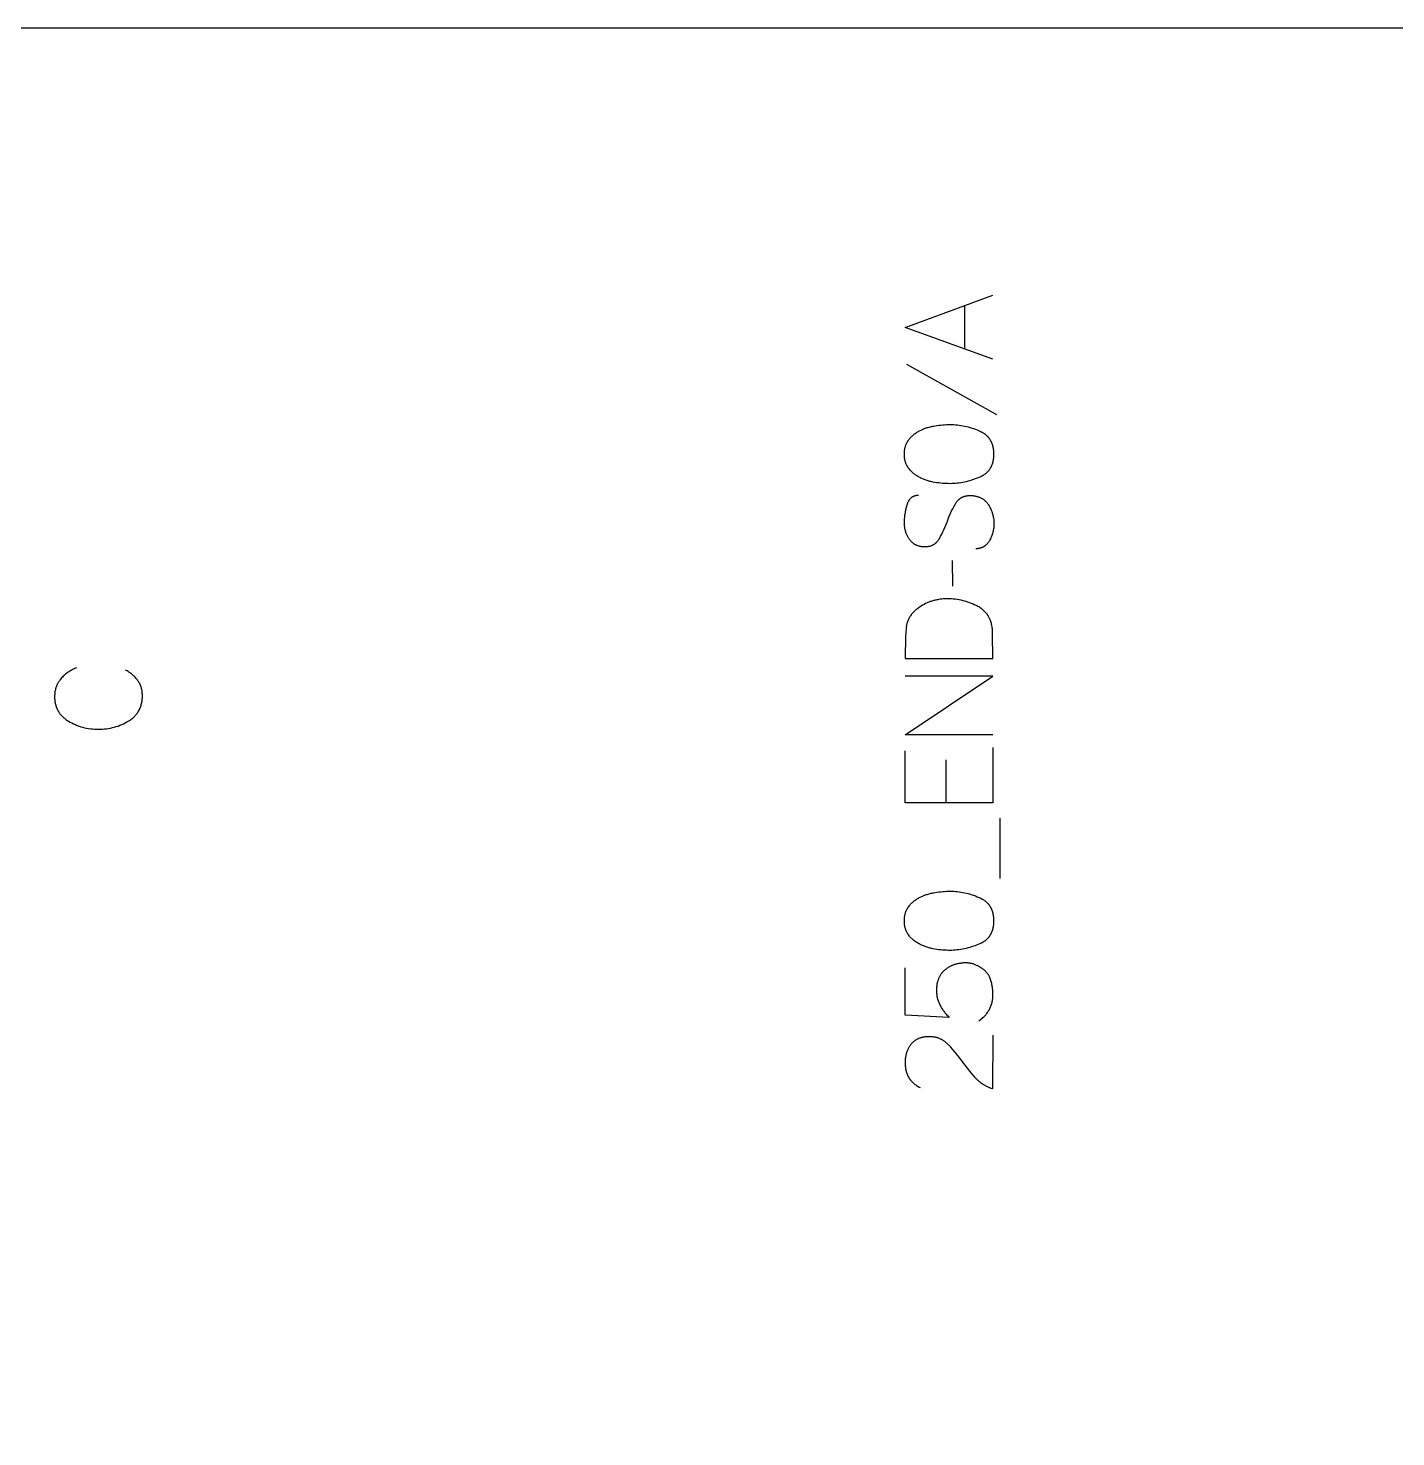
# Model space of a CAD drawing. Header units: millimetres. Extents: x -1220 to 1220, y -1930 to 4220.
# Drawn here: x -668 to -76, y -1320 to -710 of the extents above; entities that cross this region are included whole.
import ezdxf

# ---------------------------------------------------------------- set-up
doc = ezdxf.new("R2010")
doc.units = ezdxf.units.MM
doc.layers.add('0_SHEET_SPRUCEPLY_2440X122', color=1, linetype='CONTINUOUS')
doc.layers.add('1_ANYTOOL_1MMDEEP_LABELS_S', color=2, linetype='CONTINUOUS')

msp = doc.modelspace()

# ---------------------------------------------------------------- linework, layer by layer
at = {"layer": '0_SHEET_SPRUCEPLY_2440X122'}
msp.add_lwpolyline([(-1220, -710), (-1220, -1930), (1220, -1930), (1220, -710)], close=True, dxfattribs=at)
at = {"layer": '1_ANYTOOL_1MMDEEP_LABELS_S'}
for points in [[(-249.96, -853.31), (-287.96, -839.52), (-249.96, -825.51)], [(-262.06, -848.91), (-262.06, -830.02)], [(-287.36, -855.48), (-248.38, -877.25)], [(-282.15, -912.26), (-282.39, -912.26), (-282.5, -912.27), (-282.62, -912.28), (-282.73, -912.29), (-282.85, -912.3), (-282.96, -912.31), (-283.07, -912.33), (-283.18, -912.34), (-283.29, -912.36), (-283.39, -912.38), (-283.5, -912.41), (-283.6, -912.43), (-283.71, -912.46), (-283.81, -912.49), (-283.91, -912.52), (-284.01, -912.55), (-284.1, -912.59), (-284.2, -912.63), (-284.3, -912.67), (-284.39, -912.71), (-284.48, -912.75), (-284.57, -912.8), (-284.66, -912.85), (-284.75, -912.9), (-284.84, -912.95), (-284.93, -913), (-285.01, -913.06), (-285.09, -913.12), (-285.18, -913.18), (-285.26, -913.24), (-285.34, -913.31), (-285.41, -913.37), (-285.49, -913.44), (-285.57, -913.51), (-285.64, -913.58), (-285.71, -913.66), (-285.79, -913.73), (-285.86, -913.81), (-285.93, -913.89), (-285.99, -913.98), (-286.06, -914.06), (-286.13, -914.15), (-286.19, -914.24), (-286.25, -914.33), (-286.31, -914.42), (-286.37, -914.51), (-286.43, -914.61), (-286.49, -914.71), (-286.55, -914.81), (-286.6, -914.91), (-286.65, -915.02), (-286.76, -915.24), (-286.86, -915.46), (-286.95, -915.69), (-287.04, -915.93), (-287.12, -916.18), (-287.2, -916.44), (-287.48, -917.46), (-287.72, -918.47), (-287.92, -919.46), (-288.09, -920.43), (-288.16, -920.91), (-288.22, -921.39), (-288.27, -921.86), (-288.31, -922.32), (-288.35, -922.79), (-288.37, -923.24), (-288.38, -923.7), (-288.39, -924.15), (-288.39, -924.4), (-288.38, -924.64), (-288.37, -924.88), (-288.35, -925.13), (-288.33, -925.37), (-288.31, -925.61), (-288.28, -925.84), (-288.24, -926.08), (-288.2, -926.31), (-288.16, -926.55), (-288.11, -926.78), (-288.06, -927.01), (-288, -927.23), (-287.94, -927.46), (-287.88, -927.68), (-287.81, -927.91), (-287.73, -928.13), (-287.65, -928.35), (-287.57, -928.57), (-287.48, -928.78), (-287.38, -929), (-287.29, -929.21), (-287.18, -929.42), (-287.08, -929.63), (-286.96, -929.84), (-286.85, -930.05), (-286.73, -930.26), (-286.6, -930.46), (-286.47, -930.66), (-286.34, -930.86), (-286.2, -931.06), (-286.06, -931.26), (-285.91, -931.45), (-285.76, -931.64), (-285.61, -931.82), (-285.45, -932), (-285.29, -932.17), (-285.13, -932.33), (-284.96, -932.49), (-284.79, -932.64), (-284.61, -932.78), (-284.43, -932.92), (-284.25, -933.05), (-284.06, -933.18), (-283.87, -933.3), (-283.68, -933.41), (-283.48, -933.52), (-283.27, -933.62), (-283.07, -933.72), (-282.85, -933.81), (-282.64, -933.89), (-282.42, -933.97), (-282.2, -934.04), (-281.97, -934.1), (-281.74, -934.16), (-281.51, -934.21), (-281.27, -934.26), (-281.02, -934.3), (-280.78, -934.33), (-280.53, -934.36), (-280.27, -934.38), (-280.01, -934.4), (-279.75, -934.41), (-279.49, -934.41), (-279.21, -934.41), (-278.95, -934.39), (-278.68, -934.38), (-278.42, -934.35), (-278.17, -934.32), (-277.92, -934.28), (-277.68, -934.24), (-277.44, -934.18), (-277.2, -934.13), (-276.97, -934.06), (-276.75, -933.99), (-276.52, -933.9), (-276.42, -933.86), (-276.31, -933.82), (-276.2, -933.77), (-276.1, -933.72), (-275.99, -933.67), (-275.89, -933.62), (-275.79, -933.57), (-275.69, -933.51), (-275.59, -933.46), (-275.49, -933.4), (-275.39, -933.34), (-275.3, -933.27), (-275.2, -933.21), (-275.11, -933.15), (-275.01, -933.08), (-274.92, -933.01), (-274.83, -932.94), (-274.74, -932.87), (-274.66, -932.79), (-274.57, -932.72), (-274.48, -932.64), (-274.4, -932.56), (-274.32, -932.48), (-274.23, -932.39), (-274.07, -932.22), (-273.92, -932.04), (-273.77, -931.86), (-273.62, -931.67), (-273.48, -931.47), (-273.34, -931.26), (-273.21, -931.05), (-273.08, -930.83), (-272.59, -929.92), (-272.1, -928.99), (-271.64, -928.05), (-271.18, -927.08), (-270.74, -926.09), (-270.31, -925.09), (-269.9, -924.06), (-269.5, -923.01), (-269.11, -921.96), (-268.7, -920.94), (-268.27, -919.95), (-267.82, -918.98), (-267.34, -918.03), (-266.85, -917.12), (-266.34, -916.22), (-265.81, -915.35), (-265.67, -915.14), (-265.53, -914.94), (-265.38, -914.75), (-265.3, -914.65), (-265.22, -914.56), (-265.15, -914.47), (-265.07, -914.38), (-264.98, -914.29), (-264.9, -914.21), (-264.82, -914.12), (-264.73, -914.04), (-264.65, -913.96), (-264.56, -913.88), (-264.47, -913.81), (-264.38, -913.73), (-264.29, -913.66), (-264.2, -913.59), (-264.11, -913.52), (-264.01, -913.45), (-263.92, -913.39), (-263.82, -913.32), (-263.72, -913.26), (-263.62, -913.2), (-263.52, -913.14), (-263.42, -913.09), (-263.32, -913.04), (-263.21, -912.98), (-263.1, -912.93), (-263, -912.88), (-262.89, -912.84), (-262.78, -912.79), (-262.67, -912.75), (-262.56, -912.71), (-262.44, -912.67), (-262.33, -912.63), (-262.21, -912.6), (-262.1, -912.56), (-261.86, -912.5), (-261.62, -912.45), (-261.37, -912.4), (-261.11, -912.36), (-260.86, -912.33), (-260.59, -912.31), (-260.33, -912.29), (-260.05, -912.28), (-259.78, -912.28), (-259.49, -912.28), (-259.21, -912.29), (-258.91, -912.31), (-258.62, -912.34), (-258.33, -912.37), (-258.05, -912.41), (-257.77, -912.46), (-257.49, -912.51), (-257.23, -912.57), (-256.96, -912.64), (-256.7, -912.71), (-256.44, -912.79), (-256.19, -912.87), (-255.95, -912.96), (-255.71, -913.06), (-255.47, -913.16), (-255.24, -913.27), (-255.01, -913.39), (-254.79, -913.51), (-254.57, -913.64), (-254.35, -913.77), (-254.15, -913.91), (-253.94, -914.06), (-253.74, -914.22), (-253.55, -914.38), (-253.36, -914.54), (-253.17, -914.72), (-252.99, -914.9), (-252.81, -915.08), (-252.64, -915.27), (-252.48, -915.47), (-252.31, -915.68), (-252.16, -915.89), (-252, -916.11), (-251.86, -916.33), (-251.58, -916.79), (-251.32, -917.25), (-251.08, -917.72), (-250.85, -918.19), (-250.65, -918.66), (-250.46, -919.14), (-250.29, -919.63), (-250.21, -919.87), (-250.13, -920.12), (-250.06, -920.36), (-249.99, -920.61), (-249.93, -920.86), (-249.87, -921.11), (-249.82, -921.36), (-249.77, -921.61), (-249.69, -922.12), (-249.62, -922.64), (-249.57, -923.15), (-249.54, -923.68), (-249.52, -924.2), (-249.52, -924.72), (-249.54, -925.24), (-249.57, -925.75), (-249.62, -926.25), (-249.69, -926.75), (-249.77, -927.24), (-249.87, -927.73), (-249.98, -928.21), (-250.11, -928.68), (-250.26, -929.15), (-250.42, -929.62), (-250.6, -930.08), (-250.79, -930.53), (-251.01, -930.98), (-251.23, -931.42), (-251.48, -931.86), (-251.6, -932.07), (-251.73, -932.28), (-251.87, -932.48), (-252.01, -932.67), (-252.15, -932.86), (-252.3, -933.04), (-252.44, -933.21), (-252.6, -933.38), (-252.76, -933.54), (-252.92, -933.69), (-253.08, -933.84), (-253.25, -933.97), (-253.33, -934.04), (-253.42, -934.11), (-253.51, -934.17), (-253.6, -934.23), (-253.69, -934.29), (-253.78, -934.35), (-253.87, -934.41), (-253.96, -934.46), (-254.05, -934.52), (-254.15, -934.57), (-254.24, -934.62), (-254.34, -934.67), (-254.43, -934.71), (-254.53, -934.76), (-254.63, -934.8), (-254.73, -934.84), (-254.83, -934.88), (-254.93, -934.92), (-255.03, -934.96), (-255.14, -934.99), (-255.34, -935.06), (-255.56, -935.11), (-255.77, -935.17), (-255.99, -935.21), (-256.22, -935.25), (-256.44, -935.28), (-256.68, -935.3), (-256.91, -935.32), (-257.15, -935.33), (-257.39, -935.33)], [(-267.54, -940.43), (-267.44, -951.56)], [(-646.61, -986.84), (-647.12, -987.05), (-647.62, -987.26), (-648.1, -987.49), (-648.58, -987.73), (-649.04, -987.99), (-649.5, -988.25), (-649.94, -988.53), (-650.37, -988.82), (-650.79, -989.13), (-651.19, -989.45), (-651.59, -989.78), (-651.97, -990.12), (-652.35, -990.48), (-652.71, -990.85), (-653.06, -991.23), (-653.39, -991.62), (-653.72, -992.02), (-653.88, -992.22), (-654.03, -992.43), (-654.18, -992.64), (-654.32, -992.85), (-654.45, -993.07), (-654.58, -993.28), (-654.71, -993.5), (-654.83, -993.73), (-654.94, -993.95), (-655.05, -994.18), (-655.15, -994.41), (-655.25, -994.65), (-655.34, -994.88), (-655.43, -995.12), (-655.51, -995.36), (-655.59, -995.61), (-655.66, -995.86), (-655.73, -996.11), (-655.79, -996.36), (-655.84, -996.62), (-655.89, -996.88), (-655.94, -997.14), (-655.98, -997.4), (-656.01, -997.67), (-656.04, -997.94), (-656.07, -998.21), (-656.08, -998.49), (-656.1, -998.76), (-656.11, -999.05), (-656.11, -999.33), (-656.1, -999.76), (-656.09, -1000.19), (-656.06, -1000.61), (-656.02, -1001.03), (-655.96, -1001.43), (-655.9, -1001.83), (-655.82, -1002.23), (-655.74, -1002.62), (-655.64, -1003), (-655.53, -1003.37), (-655.4, -1003.74), (-655.27, -1004.1), (-655.12, -1004.45), (-655.05, -1004.63), (-654.97, -1004.8), (-654.88, -1004.97), (-654.8, -1005.14), (-654.71, -1005.31), (-654.62, -1005.48), (-654.52, -1005.64), (-654.42, -1005.8), (-654.32, -1005.97), (-654.22, -1006.12), (-654.11, -1006.28), (-654, -1006.44), (-653.78, -1006.75), (-653.54, -1007.05), (-653.29, -1007.34), (-653.02, -1007.63), (-652.75, -1007.91), (-652.46, -1008.18), (-652.17, -1008.45), (-651.86, -1008.71), (-651.54, -1008.97), (-651.2, -1009.21), (-650.86, -1009.45), (-650.5, -1009.69), (-650.14, -1009.91), (-649.39, -1010.34), (-648.64, -1010.74), (-647.88, -1011.11), (-647.1, -1011.46), (-646.32, -1011.78), (-645.53, -1012.06), (-644.73, -1012.33), (-643.92, -1012.56), (-643.1, -1012.77), (-642.27, -1012.95), (-641.44, -1013.1), (-640.59, -1013.22), (-639.73, -1013.32), (-638.87, -1013.39), (-637.99, -1013.43), (-637.11, -1013.44), (-636.22, -1013.43), (-635.35, -1013.39), (-634.48, -1013.32), (-633.62, -1013.22), (-632.78, -1013.09), (-631.94, -1012.94), (-631.1, -1012.76), (-630.28, -1012.55), (-629.47, -1012.31), (-628.66, -1012.04), (-627.87, -1011.75), (-627.08, -1011.43), (-626.31, -1011.08), (-625.54, -1010.7), (-624.78, -1010.29), (-624.03, -1009.86), (-623.66, -1009.63), (-623.31, -1009.39), (-622.97, -1009.15), (-622.64, -1008.89), (-622.32, -1008.63), (-622.01, -1008.37), (-621.72, -1008.09), (-621.44, -1007.81), (-621.17, -1007.52), (-620.91, -1007.23), (-620.66, -1006.92), (-620.42, -1006.61), (-620.31, -1006.46), (-620.19, -1006.3), (-620.09, -1006.13), (-619.98, -1005.97), (-619.88, -1005.81), (-619.78, -1005.64), (-619.68, -1005.47), (-619.59, -1005.3), (-619.41, -1004.95), (-619.24, -1004.6), (-619.09, -1004.24), (-618.94, -1003.87), (-618.81, -1003.5), (-618.69, -1003.11), (-618.58, -1002.72), (-618.48, -1002.33), (-618.39, -1001.92), (-618.32, -1001.51), (-618.25, -1001.09), (-618.2, -1000.67), (-618.16, -1000.24), (-618.13, -999.8), (-618.11, -999.35), (-618.11, -998.89), (-618.12, -998.41), (-618.14, -997.94), (-618.16, -997.7), (-618.18, -997.47), (-618.21, -997.24), (-618.24, -997.01), (-618.27, -996.79), (-618.31, -996.57), (-618.35, -996.35), (-618.4, -996.13), (-618.45, -995.92), (-618.5, -995.7), (-618.56, -995.49), (-618.62, -995.28), (-618.69, -995.08), (-618.76, -994.88), (-618.84, -994.67), (-618.91, -994.48), (-619, -994.28), (-619.08, -994.08), (-619.17, -993.89), (-619.27, -993.7), (-619.37, -993.52), (-619.47, -993.33), (-619.58, -993.15), (-619.69, -992.97), (-619.8, -992.79), (-619.92, -992.62), (-620.04, -992.44), (-620.17, -992.27), (-620.43, -991.94), (-620.71, -991.61), (-620.99, -991.28), (-621.28, -990.97), (-621.58, -990.66), (-621.89, -990.36), (-622.21, -990.06), (-622.53, -989.77), (-622.87, -989.49), (-623.22, -989.22), (-623.57, -988.95), (-623.94, -988.69), (-624.31, -988.43), (-624.7, -988.19), (-625.09, -987.95), (-625.49, -987.71)], [(-249.96, -1015.89), (-287.96, -1015.89), (-249.96, -990.49), (-287.96, -990.49)], [(-249.96, -1021.32), (-249.96, -1045.31), (-287.96, -1045.31), (-287.96, -1022.73)], [(-270.31, -1026.75), (-270.31, -1045.31)], [(-246.75, -1078.05), (-246.75, -1051.88)], [(-255.98, -1139.66), (-255.61, -1139.4), (-255.25, -1139.13), (-254.9, -1138.85), (-254.57, -1138.57), (-254.25, -1138.28), (-253.93, -1137.99), (-253.63, -1137.69), (-253.34, -1137.39), (-253.07, -1137.08), (-252.8, -1136.76), (-252.55, -1136.44), (-252.31, -1136.11), (-252.08, -1135.77), (-251.86, -1135.43), (-251.66, -1135.09), (-251.46, -1134.74), (-251.28, -1134.38), (-251.11, -1134.02), (-250.95, -1133.65), (-250.8, -1133.27), (-250.67, -1132.89), (-250.54, -1132.5), (-250.43, -1132.11), (-250.33, -1131.71), (-250.24, -1131.31), (-250.17, -1130.9), (-250.1, -1130.48), (-250.05, -1130.06), (-250.01, -1129.63), (-249.98, -1129.2), (-249.96, -1128.76), (-249.96, -1128.32), (-249.96, -1127.79), (-249.98, -1127.28), (-250, -1126.77), (-250.04, -1126.27), (-250.08, -1125.78), (-250.14, -1125.29), (-250.2, -1124.82), (-250.28, -1124.35), (-250.37, -1123.9), (-250.46, -1123.45), (-250.57, -1123.01), (-250.69, -1122.58), (-250.82, -1122.15), (-250.95, -1121.74), (-251.1, -1121.33), (-251.26, -1120.93), (-251.35, -1120.74), (-251.44, -1120.54), (-251.54, -1120.34), (-251.64, -1120.15), (-251.75, -1119.96), (-251.86, -1119.78), (-251.98, -1119.59), (-252.11, -1119.41), (-252.24, -1119.23), (-252.37, -1119.05), (-252.51, -1118.88), (-252.66, -1118.71), (-252.81, -1118.54), (-252.97, -1118.37), (-253.13, -1118.21), (-253.29, -1118.04), (-253.47, -1117.88), (-253.64, -1117.73), (-253.83, -1117.57), (-254.01, -1117.42), (-254.21, -1117.27), (-254.41, -1117.12), (-254.61, -1116.98), (-254.82, -1116.83), (-255.04, -1116.69), (-255.26, -1116.55), (-255.48, -1116.42), (-255.71, -1116.29), (-256.19, -1116.03), (-256.69, -1115.78), (-257, -1115.63), (-257.31, -1115.5), (-257.62, -1115.37), (-257.93, -1115.25), (-258.24, -1115.15), (-258.54, -1115.05), (-258.85, -1114.96), (-259.16, -1114.88), (-259.46, -1114.81), (-259.77, -1114.75), (-260.07, -1114.7), (-260.37, -1114.66), (-260.67, -1114.62), (-260.97, -1114.6), (-261.27, -1114.59), (-261.57, -1114.58), (-261.91, -1114.59), (-262.24, -1114.59), (-262.58, -1114.61), (-262.9, -1114.63), (-263.23, -1114.66), (-263.55, -1114.69), (-263.86, -1114.73), (-264.18, -1114.77), (-264.49, -1114.82), (-264.8, -1114.88), (-265.1, -1114.94), (-265.4, -1115.01), (-265.7, -1115.08), (-265.99, -1115.16), (-266.28, -1115.25), (-266.57, -1115.34), (-266.85, -1115.44), (-267.13, -1115.54), (-267.41, -1115.65), (-267.68, -1115.77), (-267.95, -1115.89), (-268.22, -1116.02), (-268.48, -1116.15), (-268.74, -1116.29), (-268.99, -1116.44), (-269.25, -1116.59), (-269.5, -1116.75), (-269.74, -1116.91), (-269.99, -1117.08), (-270.22, -1117.25), (-270.46, -1117.44), (-270.69, -1117.62), (-270.92, -1117.82), (-271.14, -1118.01), (-271.35, -1118.22), (-271.56, -1118.43), (-271.76, -1118.64), (-271.95, -1118.86), (-272.13, -1119.08), (-272.31, -1119.31), (-272.48, -1119.55), (-272.64, -1119.79), (-272.79, -1120.03), (-272.94, -1120.28), (-273.08, -1120.54), (-273.22, -1120.8), (-273.34, -1121.07), (-273.46, -1121.34), (-273.57, -1121.62), (-273.68, -1121.9), (-273.77, -1122.19), (-273.86, -1122.48), (-273.95, -1122.78), (-274.02, -1123.09), (-274.09, -1123.4), (-274.15, -1123.71), (-274.21, -1124.03), (-274.25, -1124.35), (-274.29, -1124.69), (-274.33, -1125.02), (-274.35, -1125.36), (-274.37, -1125.71), (-274.38, -1126.06), (-274.38, -1126.42), (-274.38, -1126.86), (-274.36, -1127.3), (-274.33, -1127.73), (-274.29, -1128.16), (-274.24, -1128.58), (-274.18, -1128.99), (-274.1, -1129.4), (-274.02, -1129.8), (-273.92, -1130.19), (-273.81, -1130.58), (-273.69, -1130.96), (-273.56, -1131.33), (-273.42, -1131.7), (-273.26, -1132.06), (-273.1, -1132.42), (-272.92, -1132.77), (-272.55, -1133.46), (-272.35, -1133.8), (-272.14, -1134.14), (-271.92, -1134.48), (-271.69, -1134.82), (-271.45, -1135.16), (-271.21, -1135.5), (-270.95, -1135.83), (-270.69, -1136.17), (-270.41, -1136.5), (-270.13, -1136.83), (-269.84, -1137.16), (-269.53, -1137.49), (-268.9, -1138.14), (-287.96, -1137.22), (-287.96, -1116.7)], [(-250.01, -1145.91), (-250.06, -1169.09), (-250.64, -1168.9), (-251.21, -1168.7), (-251.48, -1168.59), (-251.76, -1168.48), (-252.03, -1168.36), (-252.3, -1168.24), (-252.57, -1168.11), (-252.83, -1167.98), (-253.09, -1167.85), (-253.34, -1167.71), (-253.6, -1167.56), (-253.85, -1167.41), (-254.09, -1167.26), (-254.34, -1167.1), (-254.58, -1166.94), (-254.82, -1166.78), (-255.05, -1166.61), (-255.28, -1166.43), (-255.51, -1166.25), (-255.74, -1166.07), (-255.96, -1165.88), (-256.18, -1165.69), (-256.4, -1165.49), (-256.61, -1165.29), (-256.82, -1165.08), (-257.03, -1164.87), (-257.23, -1164.65), (-257.43, -1164.44), (-257.63, -1164.21), (-259.38, -1162.1), (-260.89, -1160.21), (-262.37, -1158.3), (-263.8, -1156.38), (-264.51, -1155.42), (-265.23, -1154.49), (-265.96, -1153.58), (-266.7, -1152.71), (-267.45, -1151.86), (-268.22, -1151.04), (-268.99, -1150.25), (-269.77, -1149.49), (-269.97, -1149.3), (-270.17, -1149.13), (-270.37, -1148.96), (-270.58, -1148.79), (-270.79, -1148.63), (-271, -1148.47), (-271.22, -1148.33), (-271.44, -1148.18), (-271.66, -1148.05), (-271.88, -1147.91), (-272.11, -1147.79), (-272.34, -1147.67), (-272.57, -1147.56), (-272.81, -1147.45), (-273.04, -1147.35), (-273.28, -1147.25), (-273.53, -1147.16), (-273.78, -1147.07), (-274.03, -1147), (-274.28, -1146.92), (-274.53, -1146.86), (-274.79, -1146.79), (-275.05, -1146.74), (-275.32, -1146.69), (-275.58, -1146.65), (-275.85, -1146.61), (-276.13, -1146.58), (-276.4, -1146.55), (-276.68, -1146.53), (-276.96, -1146.51), (-277.25, -1146.51), (-277.53, -1146.5), (-277.85, -1146.51), (-278.16, -1146.52), (-278.47, -1146.53), (-278.77, -1146.55), (-279.07, -1146.58), (-279.36, -1146.62), (-279.65, -1146.66), (-279.93, -1146.7), (-280.21, -1146.76), (-280.48, -1146.82), (-280.75, -1146.88), (-281.02, -1146.95), (-281.28, -1147.03), (-281.53, -1147.12), (-281.78, -1147.21), (-282.02, -1147.3), (-282.26, -1147.41), (-282.5, -1147.52), (-282.73, -1147.63), (-282.96, -1147.75), (-283.18, -1147.88), (-283.39, -1148.02), (-283.61, -1148.16), (-283.81, -1148.3), (-284.01, -1148.46), (-284.21, -1148.62), (-284.4, -1148.78), (-284.59, -1148.96), (-284.78, -1149.13), (-284.95, -1149.32), (-285.13, -1149.51), (-285.3, -1149.71), (-285.46, -1149.91), (-285.62, -1150.11), (-285.77, -1150.32), (-285.92, -1150.53), (-286.06, -1150.75), (-286.2, -1150.97), (-286.33, -1151.19), (-286.46, -1151.41), (-286.58, -1151.64), (-286.7, -1151.87), (-286.81, -1152.11), (-286.92, -1152.34), (-287.02, -1152.59), (-287.11, -1152.83), (-287.2, -1153.08), (-287.29, -1153.33), (-287.37, -1153.58), (-287.45, -1153.84), (-287.52, -1154.1), (-287.58, -1154.37), (-287.64, -1154.63), (-287.7, -1154.91), (-287.74, -1155.18), (-287.79, -1155.46), (-287.83, -1155.74), (-287.86, -1156.02), (-287.89, -1156.31), (-287.91, -1156.6), (-287.93, -1156.89), (-287.94, -1157.19), (-287.96, -1157.79), (-287.95, -1158.26), (-287.93, -1158.71), (-287.9, -1159.16), (-287.85, -1159.6), (-287.8, -1160.03), (-287.73, -1160.45), (-287.65, -1160.87), (-287.55, -1161.28), (-287.44, -1161.67), (-287.39, -1161.87), (-287.32, -1162.06), (-287.26, -1162.25), (-287.19, -1162.44), (-287.12, -1162.63), (-287.05, -1162.82), (-286.97, -1163), (-286.89, -1163.18), (-286.81, -1163.36), (-286.72, -1163.54), (-286.63, -1163.71), (-286.54, -1163.89), (-286.44, -1164.06), (-286.34, -1164.23), (-286.24, -1164.39), (-286.13, -1164.56), (-286.02, -1164.72), (-285.91, -1164.88), (-285.8, -1165.04), (-285.68, -1165.2), (-285.56, -1165.35), (-285.43, -1165.5), (-285.3, -1165.65), (-285.17, -1165.8), (-285.04, -1165.95), (-284.9, -1166.09), (-284.76, -1166.24), (-284.62, -1166.38), (-284.47, -1166.51), (-284.32, -1166.65), (-284.17, -1166.78), (-284.01, -1166.92), (-283.69, -1167.17), (-283.36, -1167.42), (-283.01, -1167.66), (-282.65, -1167.89), (-282.28, -1168.12), (-281.89, -1168.34), (-281.5, -1168.54)]]:
    msp.add_lwpolyline(points, dxfattribs=at)
for points in [[(-288.28, -894.4), (-288.27, -893.93), (-288.25, -893.47), (-288.23, -893.24), (-288.21, -893.02), (-288.19, -892.8), (-288.16, -892.58), (-288.13, -892.37), (-288.09, -892.15), (-288.05, -891.94), (-288.01, -891.73), (-287.96, -891.53), (-287.91, -891.32), (-287.85, -891.12), (-287.79, -890.93), (-287.73, -890.73), (-287.66, -890.54), (-287.59, -890.35), (-287.52, -890.16), (-287.44, -889.97), (-287.36, -889.79), (-287.27, -889.61), (-287.18, -889.43), (-287.09, -889.26), (-286.99, -889.09), (-286.89, -888.92), (-286.78, -888.75), (-286.68, -888.58), (-286.56, -888.42), (-286.45, -888.26), (-286.33, -888.1), (-286.08, -887.79), (-285.83, -887.49), (-285.58, -887.2), (-285.31, -886.92), (-285.03, -886.64), (-284.75, -886.38), (-284.46, -886.12), (-284.16, -885.86), (-283.85, -885.62), (-283.53, -885.38), (-283.2, -885.16), (-282.87, -884.94), (-282.52, -884.73), (-282.17, -884.52), (-281.81, -884.33), (-281.44, -884.14), (-280.7, -883.79), (-280.32, -883.62), (-279.94, -883.46), (-279.56, -883.31), (-279.17, -883.17), (-278.77, -883.03), (-278.37, -882.91), (-277.97, -882.78), (-277.56, -882.67), (-277.15, -882.56), (-276.74, -882.46), (-276.32, -882.37), (-275.9, -882.28), (-275.47, -882.2), (-274.17, -881.99), (-273.32, -881.87), (-272.48, -881.77), (-271.66, -881.68), (-270.84, -881.62), (-270.04, -881.57), (-269.25, -881.54), (-268.47, -881.53), (-267.69, -881.54), (-266.91, -881.58), (-266.12, -881.63), (-265.34, -881.7), (-264.56, -881.8), (-263.78, -881.92), (-262.99, -882.05), (-262.21, -882.21), (-261.43, -882.39), (-260.64, -882.59), (-259.86, -882.82), (-259.07, -883.06), (-258.29, -883.33), (-257.5, -883.61), (-256.71, -883.92), (-255.93, -884.25), (-255.54, -884.42), (-255.16, -884.6), (-254.8, -884.79), (-254.62, -884.89), (-254.45, -884.99), (-254.28, -885.09), (-254.11, -885.2), (-253.95, -885.31), (-253.79, -885.42), (-253.63, -885.53), (-253.47, -885.64), (-253.32, -885.76), (-253.17, -885.88), (-253.03, -886), (-252.88, -886.13), (-252.74, -886.25), (-252.61, -886.38), (-252.47, -886.51), (-252.34, -886.65), (-252.21, -886.78), (-252.09, -886.92), (-251.97, -887.06), (-251.85, -887.21), (-251.73, -887.35), (-251.62, -887.5), (-251.51, -887.65), (-251.41, -887.8), (-251.3, -887.96), (-251.2, -888.12), (-251.11, -888.28), (-251.01, -888.44), (-250.92, -888.6), (-250.83, -888.77), (-250.75, -888.94), (-250.67, -889.11), (-250.59, -889.28), (-250.52, -889.46), (-250.44, -889.64), (-250.37, -889.82), (-250.31, -890), (-250.24, -890.19), (-250.18, -890.38), (-250.13, -890.57), (-250.07, -890.76), (-250.02, -890.96), (-249.93, -891.35), (-249.85, -891.76), (-249.78, -892.18), (-249.73, -892.6), (-249.68, -893.04), (-249.65, -893.48), (-249.64, -893.94), (-249.63, -894.4), (-249.64, -894.86), (-249.65, -895.31), (-249.69, -895.75), (-249.73, -896.18), (-249.78, -896.61), (-249.85, -897.02), (-249.93, -897.43), (-249.98, -897.62), (-250.03, -897.82), (-250.08, -898.01), (-250.13, -898.21), (-250.19, -898.39), (-250.25, -898.58), (-250.31, -898.77), (-250.38, -898.95), (-250.45, -899.13), (-250.52, -899.31), (-250.6, -899.48), (-250.68, -899.65), (-250.76, -899.82), (-250.85, -899.99), (-250.93, -900.16), (-251.03, -900.32), (-251.12, -900.48), (-251.22, -900.64), (-251.32, -900.8), (-251.42, -900.95), (-251.53, -901.11), (-251.64, -901.26), (-251.75, -901.4), (-251.87, -901.55), (-251.99, -901.69), (-252.11, -901.83), (-252.24, -901.97), (-252.36, -902.1), (-252.5, -902.24), (-252.63, -902.37), (-252.77, -902.5), (-252.91, -902.62), (-253.05, -902.75), (-253.2, -902.87), (-253.35, -902.99), (-253.51, -903.1), (-253.66, -903.22), (-253.82, -903.33), (-253.99, -903.44), (-254.15, -903.55), (-254.32, -903.65), (-254.49, -903.76), (-254.67, -903.86), (-254.85, -903.96), (-255.21, -904.15), (-255.59, -904.33), (-255.98, -904.5), (-256.77, -904.82), (-257.57, -905.12), (-258.36, -905.4), (-259.15, -905.66), (-259.93, -905.9), (-260.72, -906.12), (-261.51, -906.32), (-262.29, -906.49), (-263.07, -906.65), (-263.86, -906.78), (-264.64, -906.9), (-265.42, -906.99), (-266.19, -907.06), (-266.97, -907.12), (-267.75, -907.15), (-268.52, -907.16), (-269.3, -907.15), (-270.09, -907.12), (-270.9, -907.08), (-271.71, -907.02), (-272.54, -906.95), (-273.38, -906.85), (-274.23, -906.74), (-275.09, -906.61), (-275.95, -906.45), (-276.37, -906.36), (-276.79, -906.26), (-277.21, -906.16), (-277.62, -906.04), (-278.03, -905.93), (-278.43, -905.8), (-278.83, -905.67), (-279.22, -905.53), (-279.61, -905.38), (-280, -905.23), (-280.38, -905.07), (-280.75, -904.9), (-281.13, -904.73), (-281.5, -904.55), (-281.86, -904.36), (-282.21, -904.17), (-282.56, -903.97), (-282.9, -903.76), (-283.23, -903.54), (-283.55, -903.31), (-283.86, -903.08), (-284.17, -902.84), (-284.47, -902.59), (-284.76, -902.34), (-285.04, -902.07), (-285.31, -901.8), (-285.58, -901.52), (-285.84, -901.24), (-286.09, -900.94), (-286.33, -900.64), (-286.45, -900.49), (-286.56, -900.33), (-286.68, -900.16), (-286.78, -900), (-286.89, -899.83), (-286.99, -899.66), (-287.09, -899.49), (-287.18, -899.32), (-287.27, -899.14), (-287.36, -898.96), (-287.44, -898.78), (-287.52, -898.59), (-287.59, -898.41), (-287.66, -898.22), (-287.73, -898.03), (-287.79, -897.83), (-287.85, -897.64), (-287.91, -897.44), (-287.96, -897.24), (-288.01, -897.03), (-288.05, -896.83), (-288.09, -896.62), (-288.13, -896.41), (-288.16, -896.19), (-288.19, -895.98), (-288.21, -895.76), (-288.23, -895.54), (-288.25, -895.32), (-288.27, -894.86)], [(-287.96, -982.83), (-249.96, -982.83), (-250.06, -972.03), (-250.08, -971.51), (-250.1, -971), (-250.14, -970.5), (-250.19, -970), (-250.25, -969.52), (-250.32, -969.05), (-250.4, -968.59), (-250.5, -968.14), (-250.61, -967.7), (-250.73, -967.27), (-250.86, -966.85), (-251.01, -966.44), (-251.16, -966.03), (-251.25, -965.84), (-251.33, -965.64), (-251.42, -965.45), (-251.51, -965.26), (-251.61, -965.07), (-251.71, -964.89), (-251.81, -964.71), (-251.91, -964.53), (-252.02, -964.35), (-252.13, -964.18), (-252.24, -964.01), (-252.36, -963.84), (-252.47, -963.67), (-252.6, -963.5), (-252.72, -963.34), (-252.85, -963.18), (-252.98, -963.03), (-253.11, -962.87), (-253.25, -962.72), (-253.39, -962.57), (-253.53, -962.42), (-253.68, -962.28), (-253.83, -962.14), (-253.98, -962), (-254.13, -961.86), (-254.29, -961.72), (-254.45, -961.59), (-254.61, -961.46), (-254.78, -961.34), (-254.95, -961.21), (-255.12, -961.09), (-255.3, -960.97), (-255.66, -960.74), (-256.03, -960.51), (-256.42, -960.3), (-257.2, -959.9), (-257.99, -959.53), (-258.79, -959.18), (-259.59, -958.85), (-260.41, -958.56), (-261.23, -958.28), (-262.05, -958.04), (-262.89, -957.82), (-263.73, -957.63), (-264.58, -957.46), (-265.44, -957.31), (-266.3, -957.2), (-267.17, -957.11), (-268.05, -957.04), (-268.93, -957), (-269.82, -956.99), (-270.58, -957), (-271.33, -957.04), (-272.07, -957.1), (-272.8, -957.19), (-273.53, -957.3), (-273.89, -957.36), (-274.25, -957.43), (-274.6, -957.51), (-274.96, -957.59), (-275.31, -957.68), (-275.66, -957.78), (-276.01, -957.88), (-276.35, -957.99), (-276.7, -958.1), (-277.04, -958.22), (-277.38, -958.35), (-277.72, -958.48), (-278.06, -958.62), (-278.39, -958.76), (-279.06, -959.07), (-279.72, -959.4), (-280.37, -959.76), (-281.01, -960.14), (-281.39, -960.39), (-281.77, -960.64), (-282.13, -960.89), (-282.49, -961.15), (-282.83, -961.42), (-283.16, -961.68), (-283.47, -961.96), (-283.78, -962.23), (-284.07, -962.51), (-284.35, -962.8), (-284.62, -963.09), (-284.88, -963.38), (-285.13, -963.68), (-285.36, -963.99), (-285.59, -964.29), (-285.8, -964.61), (-286, -964.92), (-286.18, -965.24), (-286.36, -965.57), (-286.52, -965.9), (-286.68, -966.23), (-286.82, -966.57), (-286.95, -966.91), (-287.06, -967.25), (-287.17, -967.61), (-287.26, -967.96), (-287.34, -968.32), (-287.41, -968.68), (-287.47, -969.05), (-287.52, -969.42), (-287.55, -969.8), (-287.72, -973.25), (-287.83, -976.39), (-287.91, -979.58)], [(-288.28, -1096.4), (-288.27, -1095.93), (-288.25, -1095.47), (-288.23, -1095.24), (-288.21, -1095.02), (-288.19, -1094.8), (-288.16, -1094.58), (-288.13, -1094.36), (-288.09, -1094.15), (-288.05, -1093.94), (-288.01, -1093.73), (-287.96, -1093.52), (-287.91, -1093.32), (-287.85, -1093.12), (-287.79, -1092.92), (-287.73, -1092.73), (-287.66, -1092.53), (-287.59, -1092.34), (-287.52, -1092.16), (-287.44, -1091.97), (-287.36, -1091.79), (-287.27, -1091.61), (-287.18, -1091.43), (-287.09, -1091.25), (-286.99, -1091.08), (-286.89, -1090.91), (-286.78, -1090.74), (-286.68, -1090.58), (-286.56, -1090.42), (-286.45, -1090.26), (-286.33, -1090.1), (-286.08, -1089.79), (-285.83, -1089.49), (-285.58, -1089.2), (-285.31, -1088.92), (-285.03, -1088.64), (-284.75, -1088.37), (-284.46, -1088.11), (-284.16, -1087.86), (-283.85, -1087.62), (-283.53, -1087.38), (-283.2, -1087.15), (-282.87, -1086.93), (-282.52, -1086.72), (-282.17, -1086.52), (-281.81, -1086.32), (-281.44, -1086.14), (-280.7, -1085.79), (-280.32, -1085.62), (-279.94, -1085.46), (-279.56, -1085.31), (-279.17, -1085.17), (-278.77, -1085.03), (-278.37, -1084.9), (-277.97, -1084.78), (-277.56, -1084.67), (-277.15, -1084.56), (-276.74, -1084.46), (-276.32, -1084.36), (-275.9, -1084.28), (-275.47, -1084.2), (-274.17, -1083.99), (-273.32, -1083.87), (-272.48, -1083.76), (-271.66, -1083.68), (-270.84, -1083.62), (-270.04, -1083.57), (-269.25, -1083.54), (-268.47, -1083.53), (-267.69, -1083.54), (-266.91, -1083.57), (-266.12, -1083.63), (-265.34, -1083.7), (-264.56, -1083.8), (-263.78, -1083.91), (-262.99, -1084.05), (-262.21, -1084.21), (-261.43, -1084.39), (-260.64, -1084.59), (-259.86, -1084.81), (-259.07, -1085.06), (-258.29, -1085.32), (-257.5, -1085.61), (-256.71, -1085.92), (-255.93, -1086.25), (-255.54, -1086.42), (-255.16, -1086.6), (-254.8, -1086.79), (-254.62, -1086.89), (-254.45, -1086.99), (-254.28, -1087.09), (-254.11, -1087.19), (-253.95, -1087.3), (-253.79, -1087.41), (-253.63, -1087.53), (-253.47, -1087.64), (-253.32, -1087.76), (-253.17, -1087.88), (-253.03, -1088), (-252.88, -1088.12), (-252.74, -1088.25), (-252.61, -1088.38), (-252.47, -1088.51), (-252.34, -1088.65), (-252.21, -1088.78), (-252.09, -1088.92), (-251.97, -1089.06), (-251.85, -1089.2), (-251.73, -1089.35), (-251.62, -1089.5), (-251.51, -1089.65), (-251.41, -1089.8), (-251.3, -1089.96), (-251.2, -1090.11), (-251.11, -1090.27), (-251.01, -1090.44), (-250.92, -1090.6), (-250.83, -1090.77), (-250.75, -1090.94), (-250.67, -1091.11), (-250.59, -1091.28), (-250.52, -1091.46), (-250.44, -1091.64), (-250.37, -1091.82), (-250.31, -1092), (-250.24, -1092.19), (-250.18, -1092.37), (-250.13, -1092.57), (-250.07, -1092.76), (-250.02, -1092.95), (-249.93, -1093.35), (-249.85, -1093.76), (-249.78, -1094.17), (-249.73, -1094.6), (-249.68, -1095.03), (-249.65, -1095.48), (-249.64, -1095.93), (-249.63, -1096.4), (-249.64, -1096.86), (-249.65, -1097.31), (-249.69, -1097.75), (-249.73, -1098.18), (-249.78, -1098.6), (-249.85, -1099.02), (-249.93, -1099.42), (-249.98, -1099.62), (-250.03, -1099.82), (-250.08, -1100.01), (-250.13, -1100.2), (-250.19, -1100.39), (-250.25, -1100.58), (-250.31, -1100.76), (-250.38, -1100.95), (-250.45, -1101.13), (-250.52, -1101.3), (-250.6, -1101.48), (-250.68, -1101.65), (-250.76, -1101.82), (-250.85, -1101.99), (-250.93, -1102.16), (-251.03, -1102.32), (-251.12, -1102.48), (-251.22, -1102.64), (-251.32, -1102.8), (-251.42, -1102.95), (-251.53, -1103.1), (-251.64, -1103.25), (-251.75, -1103.4), (-251.87, -1103.54), (-251.99, -1103.69), (-252.11, -1103.83), (-252.24, -1103.97), (-252.36, -1104.1), (-252.5, -1104.23), (-252.63, -1104.37), (-252.77, -1104.49), (-252.91, -1104.62), (-253.05, -1104.74), (-253.2, -1104.87), (-253.35, -1104.98), (-253.51, -1105.1), (-253.66, -1105.22), (-253.82, -1105.33), (-253.99, -1105.44), (-254.15, -1105.55), (-254.32, -1105.65), (-254.49, -1105.75), (-254.67, -1105.86), (-254.85, -1105.95), (-255.21, -1106.14), (-255.59, -1106.32), (-255.98, -1106.49), (-256.77, -1106.82), (-257.57, -1107.12), (-258.36, -1107.4), (-259.15, -1107.66), (-259.93, -1107.9), (-260.72, -1108.12), (-261.51, -1108.31), (-262.29, -1108.49), (-263.07, -1108.65), (-263.86, -1108.78), (-264.64, -1108.89), (-265.42, -1108.99), (-266.19, -1109.06), (-266.97, -1109.11), (-267.75, -1109.14), (-268.52, -1109.15), (-269.3, -1109.15), (-270.09, -1109.12), (-270.9, -1109.08), (-271.71, -1109.02), (-272.54, -1108.94), (-273.38, -1108.85), (-274.23, -1108.74), (-275.09, -1108.61), (-275.95, -1108.45), (-276.37, -1108.36), (-276.79, -1108.26), (-277.21, -1108.15), (-277.62, -1108.04), (-278.03, -1107.92), (-278.43, -1107.8), (-278.83, -1107.66), (-279.22, -1107.53), (-279.61, -1107.38), (-280, -1107.23), (-280.38, -1107.07), (-280.75, -1106.9), (-281.13, -1106.73), (-281.5, -1106.55), (-281.86, -1106.36), (-282.21, -1106.17), (-282.56, -1105.96), (-282.9, -1105.75), (-283.23, -1105.54), (-283.55, -1105.31), (-283.86, -1105.08), (-284.17, -1104.84), (-284.47, -1104.59), (-284.76, -1104.33), (-285.04, -1104.07), (-285.31, -1103.8), (-285.58, -1103.52), (-285.84, -1103.24), (-286.09, -1102.94), (-286.33, -1102.64), (-286.45, -1102.48), (-286.56, -1102.32), (-286.68, -1102.16), (-286.78, -1102), (-286.89, -1101.83), (-286.99, -1101.66), (-287.09, -1101.49), (-287.18, -1101.31), (-287.27, -1101.14), (-287.36, -1100.96), (-287.44, -1100.78), (-287.52, -1100.59), (-287.59, -1100.41), (-287.66, -1100.22), (-287.73, -1100.02), (-287.79, -1099.83), (-287.85, -1099.63), (-287.91, -1099.44), (-287.96, -1099.23), (-288.01, -1099.03), (-288.05, -1098.82), (-288.09, -1098.62), (-288.13, -1098.41), (-288.16, -1098.19), (-288.19, -1097.98), (-288.21, -1097.76), (-288.23, -1097.54), (-288.25, -1097.31), (-288.27, -1096.86)]]:
    msp.add_lwpolyline(points, close=True, dxfattribs=at)

doc.saveas('drawing.dxf')
